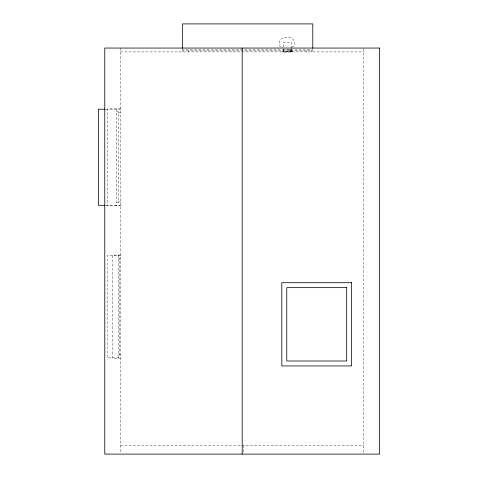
<?xml version="1.0" encoding="UTF-8"?>
<svg xmlns="http://www.w3.org/2000/svg" width="478" height="478" viewBox="0 0 478 478"><rect width="100%" height="100%" fill="white"/><g stroke="black" fill="none" stroke-linecap="round" stroke-linejoin="round"><path stroke-width="0.36" stroke-dasharray="2.39 1.79" d="M291.688 47.322C298.792 44.394 292.799 35.94 286.818 37.362C280.293 36.149 275.203 45.619 282.97 47.812M120.623 51.893L363.782 51.893M120.623 108.805L107.472 108.805L107.472 205.63L120.623 205.63M105.787 109.217L120.623 109.217M116.578 111.535L118.263 111.535L118.263 202.893L116.578 202.893M118.263 112.503L120.623 112.503M118.263 201.925L120.623 201.925M105.787 205.301L120.623 205.301M120.623 255.073L112.653 255.073L112.653 358.201L120.623 358.201M120.623 255.515L107.138 255.515L107.138 357.855L120.623 357.855M118.174 257.983L119.195 257.983L119.195 355.291L118.174 355.291M119.195 259.016L120.623 259.016M119.195 354.258L120.623 354.258M120.623 445.329L363.782 445.329M291.867 51.953L291.825 49.76L283.03 49.945L283.072 52.138M291.407 49.772L291.431 51.116M291.078 49.778L291.102 51.128M290.881 49.778L290.905 51.128M290.588 49.784L290.618 51.134M289.835 49.802L289.865 51.152M283.203 46.928L283.113 42.566L291.431 42.387L291.61 51.116L283.299 51.289L283.221 47.651M363.782 48.69L363.782 453.371M312.803 48.947L312.803 51.893M311.71 51.893L311.71 49.867L183.211 49.867L183.211 51.893M309.075 49.867L309.075 50.883L185.799 50.883L185.799 49.867M306.547 50.883L306.547 51.893M243.326 445.329L243.326 453.371M188.326 50.883L188.326 51.893M182.626 48.947L182.626 51.893M120.623 48.051L120.623 453.371M118.174 255.073L118.174 358.201M116.578 108.805L116.578 205.63M292.47 51.266L282.444 51.475L282.462 52.15L292.482 51.941L292.47 51.266"/><path stroke-width="0.72" d="M105.041 109.217L98.366 109.217L98.366 205.301L105.041 205.301M312.803 48.206L312.803 23.9L182.626 23.9L182.626 48.206M242.203 48.051L242.203 454.1M379.634 48.051L104.772 48.051L104.772 454.1L379.634 454.1L379.634 48.051M351.617 282.701L281.823 282.701L281.823 365.939L351.617 365.939L351.617 282.701M346.67 287.648L286.764 287.648L286.764 360.992L346.67 360.992L346.67 287.648"/></g></svg>
